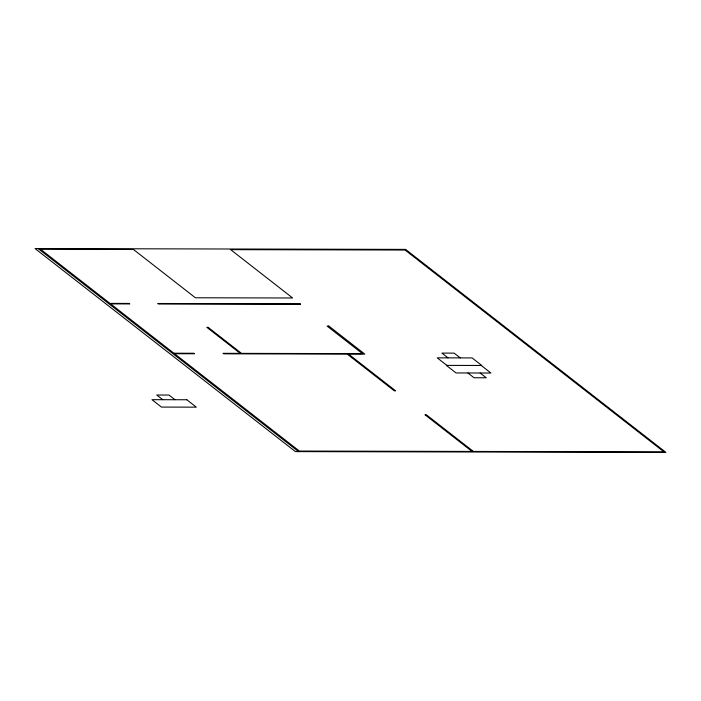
<?xml version="1.0" encoding="UTF-8"?>
<svg xmlns="http://www.w3.org/2000/svg" width="701" height="701" viewBox="0 0 701 701"><rect width="100%" height="100%" fill="white"/><g stroke="black" fill="none" stroke-linecap="round" stroke-linejoin="round"><path stroke-width="1.05" d="M173.874 353.216L193.932 353.26L194.571 353.76L174.514 353.716M481.237 365.475L490.919 373.028L456.036 372.95L446.353 365.396L481.78 365.466L472.097 357.922L437.214 357.843L446.896 365.387M480.159 373.028L486.24 377.778L474.025 377.751L467.944 373.002M460.189 357.86L454.108 353.12L441.893 353.094L447.974 357.834M473.35 451.435L426.261 414.729L424.964 414.729L472.036 451.435M38.152 248.583L298.538 451.61M174.935 399.701L168.967 395.049L156.752 395.022L162.72 399.675M405.572 249.39L35.05 248.575L295.428 451.61L665.95 452.425L405.572 249.39M133.4 249.442L40.518 249.232L109.961 303.384L129.15 303.428L129.79 303.927L110.6 303.884L299.345 451.05L663.917 451.856L405.09 250.038L230.655 249.652L292.641 297.986L195.395 297.776L133.4 249.442M299.967 303.805L157.725 303.489L158.365 303.989L300.606 304.304L299.967 303.805M328.822 326.061L327.078 326.061L362.435 353.637L241.495 353.365L208.101 327.323L206.839 327.323L240.233 353.365L222.997 353.322L223.637 353.821L347.205 354.093L394.304 390.825L395.609 390.825L348.511 354.101L364.818 354.136L328.822 326.061M186.843 399.754L151.951 399.675L161.449 407.079L196.333 407.158L186.843 399.754"/></g></svg>
